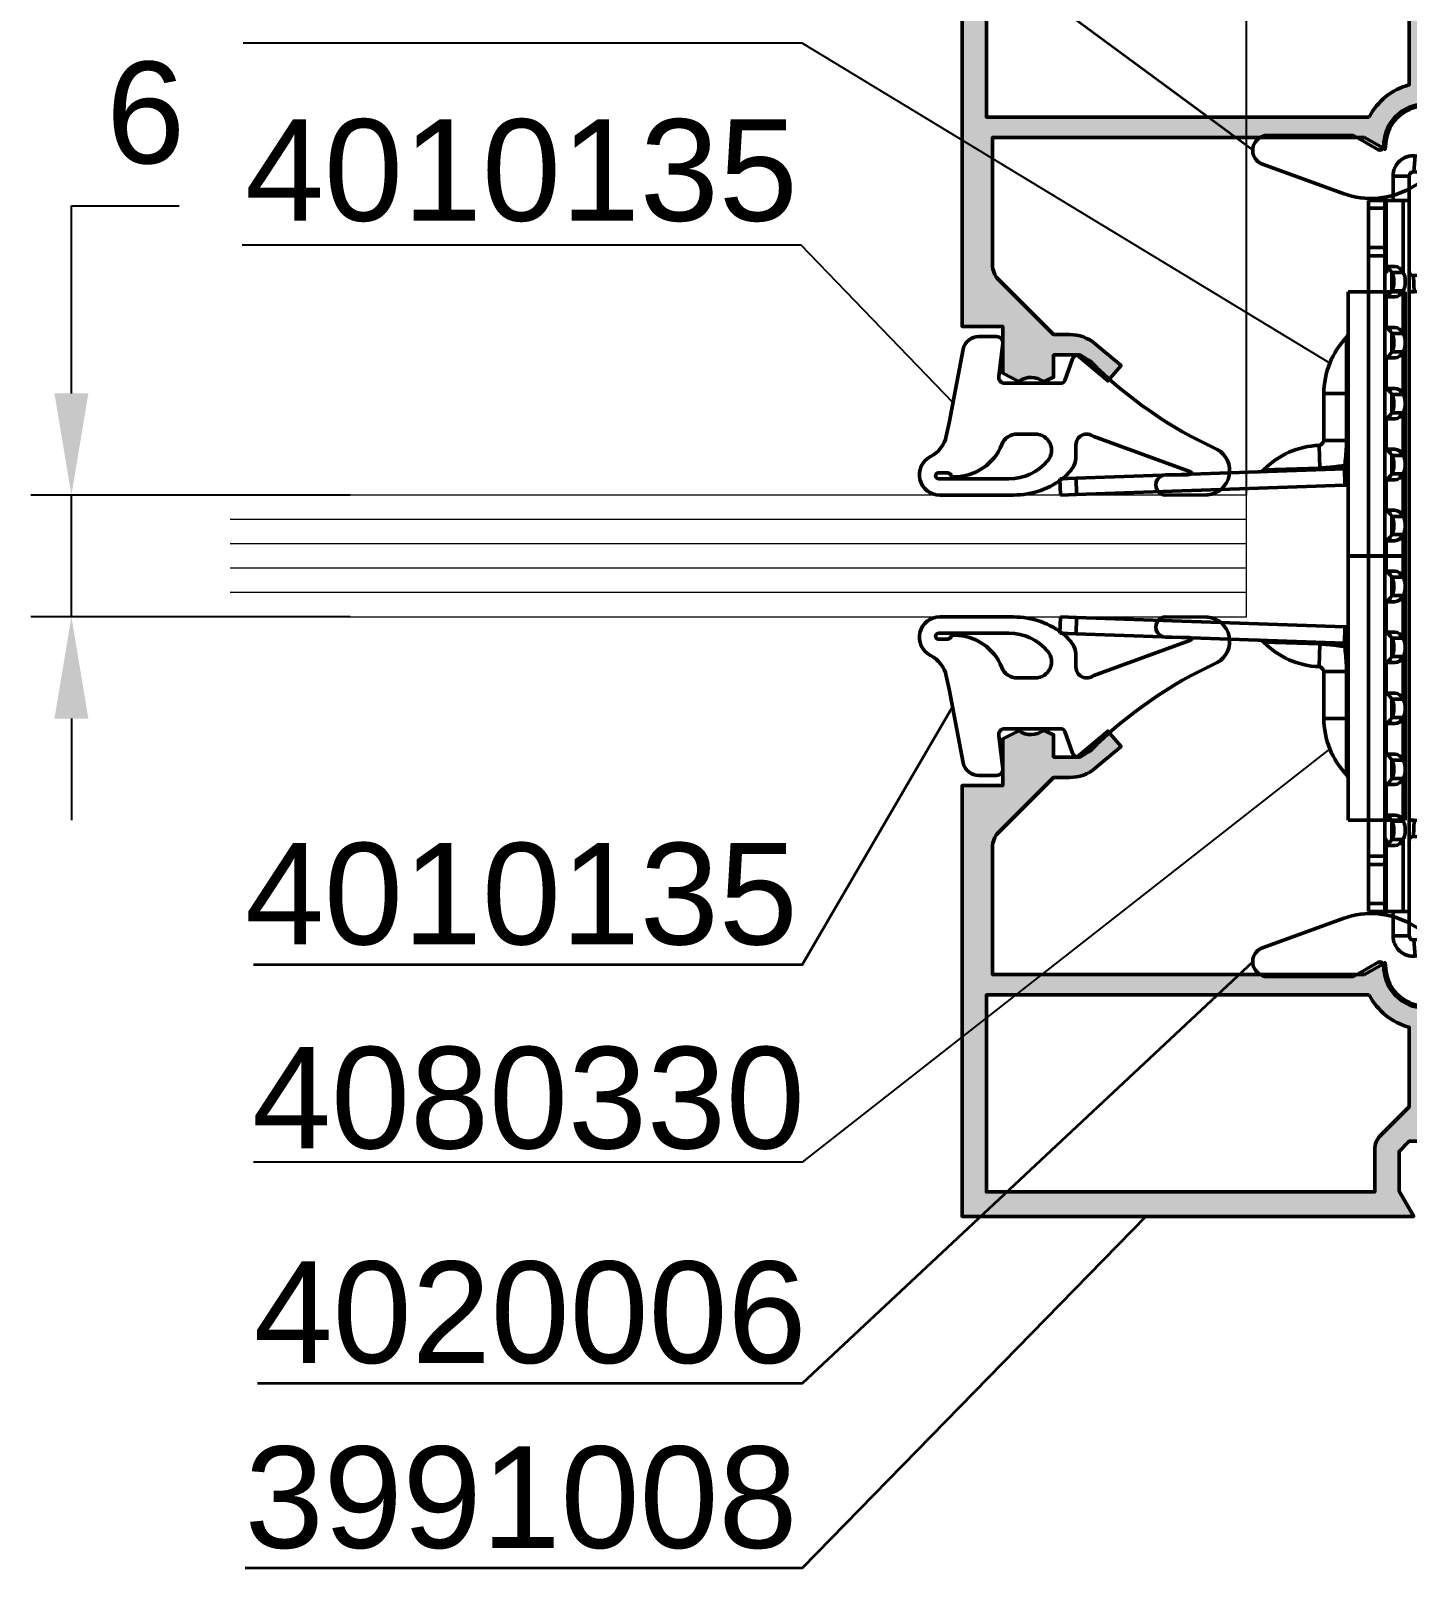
# Model space of a CAD drawing. Header units: millimetres. Extents: x 0 to 220, y 0 to 136.
# Drawn here: x 0 to 67.7, y 8.1 to 83.8 of the extents above; entities that cross this region are included whole.
import ezdxf

# ---------------------------------------------------------------- set-up
doc = ezdxf.new("R2010")
doc.units = ezdxf.units.MM
doc.header["$PDMODE"] = 3
doc.header["$PDSIZE"] = -2
for name, color, linetype, lineweight in [('AM_1', 14, 'Continuous', 50), ('AM_5', 3, 'Continuous', 25), ('AM_6', 2, 'Continuous', 35), ('AM_C', 2, 'Continuous', 50), ('AM_S', 7, 'Continuous', 50), ('Cont3', 70, 'Continuous', 18), ('Docu-AM_8', 1, 'Continuous', 25), ('Shellsafeguard', 2, 'Continuous', 35)]:
    doc.layers.add(name, color=color, linetype=linetype, lineweight=lineweight)
doc.styles.add('SBS_Standard', font='arial.ttf')
doc.styles.add('SWISS', font='swiss.ttf')
doc.dimstyles.new('SBS1-1$0', dxfattribs={"dimtxt": 2.5, "dimasz": 2.5, "dimexe": 1, "dimexo": 0, "dimgap": 1, "dimtad": 1, "dimtoh": 1, "dimdsep": 46, "dimtxsty": 'SBS_Standard', "dimcen": 0, "dimclrd": 256, "dimclre": 256, "dimclrt": 30, "dimadec": 1, "dimazin": 2, "dimtp": 0.1, "dimtm": 0.1, "dimtfac": 0.71, "dimtmove": 0, "dimatfit": 3, "dimfxl": 1, "dimlwd": -1, "dimlwe": -1, "dimarcsym": 1})

# ---------------------------------------------------------------- blocks, each defined once
blk = doc.blocks.new('B-3991008_docu_wos')
at = {"layer": 'Docu-AM_8'}
h = blk.add_hatch(color=256, dxfattribs=at)
edge = h.paths.add_edge_path()
edge.add_line((-11.89999999999996, 2.203115392854691), (-12.48361182593791, 1.192270058432068))
edge.add_line((-12.48361182593791, 1.192270058432068), (-12.03999999999996, 1.132588937151354))
edge.add_arc((-12.29999999999995, -0.8000000000000375), 1.949999999999984, -133.4080127777193, 82.33774433923429, ccw=False)
edge.add_line((-13.64001877441193, -2.216633221487996), (-14.47321452147776, -1.828107663889092))
edge.add_line((-14.47321452147776, -1.828107663889092), (-14.8688738196423, -2.23306716015211))
edge.add_arc((-12.18013562322083, -0.902395558627594), 2.999999999999932, 206.3310657647786, 267.7101380083817)
edge.add_arc((-12.29999999999991, -0.7999999999999797), 3.100000000000013, 269.9999888791808, 345.5224878140693)
edge.add_line((-9.29843790668916, -1.575000000000024), (-9.201613323033987, -1.200000000000034))
edge.add_line((-9.201613323033987, -1.200000000000034), (-4.899999999999963, -1.200000000000024))
edge.add_line((-4.899999999999963, -1.200000000000024), (-4.899999999999988, -2.3))
edge.add_line((-4.899999999999988, -2.3), (-3.5, -2.300000000000026))
edge.add_line((-3.5, -2.300000000000026), (-3.5, -1.90000000000007))
edge.add_line((-3.5, -1.90000000000007), (-3.69999999999996, -1.90000000000007))
edge.add_line((-3.69999999999996, -1.90000000000007), (-3.69999999999996, 2.131628207280301e-14))
edge.add_line((-3.69999999999996, 2.131628207280301e-14), (-3.19999999999996, 0.5000000000000213))
edge.add_line((-3.19999999999996, 0.5000000000000213), (-1.246410161513722, 0.5000000000000213))
edge.add_line((-1.246410161513722, 0.5000000000000213), (0, -0.2196152422706432))
edge.add_line((-1.035751345774633e-16, -0.2196152422706432), (3.061616997868395e-17, 22.00000000000001))
edge.add_line((3.061616997868395e-17, 22.00000000000001), (-21.20000005166107, 22.00000000000036))
edge.add_line((-21.20000005166107, 22.00000000000036), (-21.19999970891076, 20.00000000000001))
edge.add_line((-21.19999970891076, 20.00000000000001), (-23.50000034275029, 20.00000000000001))
edge.add_line((-23.50000034275029, 20.00000000000001), (-23.90397134275074, 19.20536999999998))
edge.add_arc((-24.71191408617337, 18.61610855630205), 1.000000262839087, -38.88618498072577, 36.104604522801424, ccw=False)
edge.add_line((-23.93351934275081, 17.98833299999998), (-23.70000134275062, 17.49999999999999))
edge.add_line((-23.70000134275062, 17.49999999999999), (-22.6, 17.49999999999999))
edge.add_line((-22.6, 17.49999999999999), (-22.6, 16.35044140847464))
edge.add_line((-22.6, 16.35044140847464), (-23.88302331593942, 14.82139397750241))
edge.add_line((-23.88302331593942, 14.82139397750241), (-23.11697834275067, 14.17860699999998))
edge.add_line((-23.11697834275067, 14.17860699999998), (-22.06791234275035, 15.42883599999997))
edge.add_arc((-23.60000193702863, 16.71441338904894), 2.000001937031503, 319.9999654235025, 359.9999029109925)
edge.add_line((-21.6, 16.71440999999997), (-21.6, 17.49999999999999))
edge.add_line((-21.6, 17.49999999999999), (-18.89289356156398, 20.20710678118659))
edge.add_arc((-18.18560741532434, 19.49973156122806), 1.00031664710426, 89.43748814388391, 134.9963923888267, ccw=False)
edge.add_line((-18.17578678037764, 20.49999999999994), (-11.89999999999996, 20.49999999999994))
edge.add_line((-11.89999999999996, 20.49999999999994), (-11.89999999999996, 2.203115392854691))
edge = h.paths.add_edge_path(flags=16)
edge.add_arc((-12.29999999999995, -0.800000000000034), 3.100000000000001, 14.955248316643974, 63.15278667399599, ccw=False)
edge.add_line((-9.30500417362557, 3.404394821604484e-17), (-5.397056274847699, 0))
edge.add_line((-5.397056274847699, 0), (-3.989949493661136, 1.40710678118657))
edge.add_arc((-3.282842712474586, 0.7000000000000242), 0.9999999999999999, 90, 135.0000000000001, ccw=False)
edge.add_line((-3.282842712474587, 1.700000000000024), (-1.199999999999996, 1.700000000000025))
edge.add_line((-1.199999999999996, 1.700000000000025), (-1.199999999999996, 20.8))
edge.add_line((-1.199999999999996, 20.8), (-10.89999999999996, 20.79999999999998))
edge.add_line((-10.89999999999996, 20.79999999999998), (-10.89999999999996, 1.965863337187841))
at = {"layer": 'AM_S'}
for points in [[(-11.89999999999996, 2.203115392854691), (-12.48361182593791, 1.192270058432068), (-12.03999999999996, 1.132588937151354, -1.373175899358104), (-13.64001877441193, -2.216633221487996), (-14.47321452147776, -1.828107663889092), (-14.8688738196423, -2.23306716015211, 0.2744090491249453), (-12.30000060169414, -3.899999999999935, 0.3419987673188581), (-9.29843790668916, -1.575000000000024), (-9.201613323033987, -1.200000000000034), (-4.899999999999963, -1.200000000000024), (-4.899999999999988, -2.3), (-3.5, -2.300000000000026), (-3.5, -1.90000000000007), (-3.69999999999996, -1.90000000000007), (-3.69999999999996, 2.131628207280301e-14), (-3.19999999999996, 0.5000000000000213), (-1.246410161513722, 0.5000000000000213), (-1.035751345774633e-16, -0.2196152422706432), (3.061616997868395e-17, 22.00000000000001), (-21.20000005166107, 22.00000000000036), (-21.19999970891076, 20.00000000000001), (-23.50000034275029, 20.00000000000001), (-23.90397134275074, 19.20536999999998, -0.3394094402287316), (-23.93351934275081, 17.98833299999998), (-23.70000134275062, 17.49999999999999), (-22.6, 17.49999999999999), (-22.6, 16.35044140847464), (-23.88302331593942, 14.82139397750241), (-23.11697834275067, 14.17860699999998), (-22.06791234275035, 15.42883599999997, 0.1763266994656899), (-21.6, 16.71440999999997), (-21.6, 17.49999999999999), (-18.89289356156398, 20.20710678118659, -0.2014487717177971), (-18.17578678037764, 20.49999999999994), (-11.89999999999996, 20.49999999999994), (-11.89999999999996, 2.203115392854691)], [(-10.89999999999996, 1.965863337187841, -0.2134575926161353), (-9.30500417362557, 3.404394821604484e-17), (-5.397056274847699, 0), (-3.989949493661136, 1.40710678118657, -0.1989123673796585), (-3.282842712474587, 1.700000000000024), (-1.199999999999996, 1.700000000000025), (-1.199999999999996, 20.8), (-10.89999999999996, 20.79999999999998), (-10.89999999999996, 1.965863337187841)]]:
    blk.add_lwpolyline(points, format="xyb", close=True, dxfattribs=at)
blk = doc.blocks.new('B-4020006_docu_wos')
at = {"layer": 'AM_C'}
blk.add_lwpolyline([(0.5, 3.550000000000182), (-0.1928699384586139, 2.349914063552205, 0.580267303063473), (-0.01791687035046152, 2.049921702348001, -1.597324648268597), (-1.600000000000023, -1.281600561797859), (-1.600000000000023, -0.1248711305961479), (-2.067384683690022, 0.6846628882340156, -0.2216946626429356), (-2.362053551695908, 4.05274346153692), (-0.9185231964214609, 8.018810516950907, -0.8390996311772809), (0.5, 7.768686604660616), (0.5, 5.248306118210166)], format="xyb", close=True, dxfattribs=at)
blk = doc.blocks.new('4010135')
at = {"layer": 'AM_C'}
for points in [[(-2.238378287470823, 2.63018659275167), (-2.899827065722775, 2.776847363241359, -0.2233698971046997), (-3.91000535953458, 3.557272837915662, 0.7874867761901465), (-5.799999042576474, 3.101127869273114), (-5.799999042576474, -0.5338721307271044, 0.1717144022899822), (-4.909920539694667, -3.05002221356699), (-4.585265428278717, -3.342342988888049, 0.1853390449315336), (-3.916134821919741, -3.59919816341062), (-3.332374941592889, -3.59919816341062, -0.6370702610958396), (-2.924551200306723, -4.473778998946727), (-4.626739426734957, -9.158497155736768, -0.1434314828787488), (-4.726565439902515, -9.29442728005506, -0.1766695628238609), (-4.797464884757574, -9.101452799266553), (-4.800001650218292, -8.02818405495509, 1.000000000820413), (-5.799998856955199, -8.030547636665688), (-5.795126208430702, -10.09209469101552, 0.7295156890778255), (-3.556599913297532, -10.54881831806779, -0.08839701829080437), (0.7866792923286994, -4.297179668864374, 0.03355641422639791), (1.052749361146425, -3.881230703025722, 0.4801675432281971), (0.9026062269751947, -3.437712727010876), (-0.1684038446876457, -3.047896940326609, -0.3152987891044773), (-0.2999998160225914, -2.85995841616932), (-0.2999998160225914, -0.09999992381108314, -0.4496975790873204), (0.03579866476366078, 0.1978565328472541), (1.664201703191338, 0.002143619529306307, 0.4496975793339012), (2.000000183977363, 0.3000000761885531), (2.000000183977363, 1.172823576364863, 0.348859483845986), (1.380950757747542, 1.952090468932511), (-2.238378287470823, 2.63018659275167)], [(-3.309999042576692, 0.04712786927302659, -0.309238000224717), (-2.799999042576474, -0.698872130727068), (-2.799999042576474, -1.598872130727614, -0.6390370000000004), (-4.117999042576685, -2.208872130727286, -0.2202290002150513), (-4.999999042576519, -0.3028721307273372), (-4.999999042576519, 3.151127869272386, -0.9999999999999999), (-4.699999042576565, 3.151127869272386), (-4.699999042576565, 2.784127869273107, -0.3178370002258206), (-4.89999904257661, 2.50112786927275), (-4.902999042576539, 2.37612786927275, 0.3092369999999997), (-3.309999042576692, 0.04712786927302659)]]:
    blk.add_lwpolyline(points, format="xyb", close=True, dxfattribs=at)
blk = doc.blocks.new('4080323_Side')
at = {"layer": 'AM_C'}
for p, q in [((0.2174311485450744, 37.39923893961895), (0.2871557427424705, 38.19619469809276)), ((0.2871557427424705, 38.19619469809276), (1.265158231903115, 38.11063056739112)), ((1.195433637705719, 37.31367480891731), (1.265158231903115, 38.11063056739112)), ((2.06211399037602, 38.04090597319281), (1.265158231903115, 38.11063056739112)), ((2.06211399037602, 38.04090597319281), (1.992389396178623, 37.24395021471991)), ((-0.8000000000047294, 36.0000000000009), (-0.8000000000047294, 37.20000000000072)), ((-5.456968210637569e-12, 37.20000000000072), (-0.8000000000047294, 37.20000000000072)), ((-5.456968210637569e-12, 36.0000000000009), (-5.456968210637569e-12, 37.20000000000072)), ((1.195433637705719, 37.31367480891731), (0.2174311485450744, 37.39923893961895)), ((1.195433637705719, 37.31367480891731), (1.992389396178623, 37.24395021471991)), ((-2, 36.0000000000009), (-2, 35.61159660434259)), ((-2, 36.0000000000009), (-1.200000000000728, 36.0000000000009)), ((-2, 34.0000000000009), (-2, 35.61159660434259)), ((-1.200000000000728, 35.61159660434259), (-2, 35.61159660434259)), ((-1.141421356238425, 36.0000000000009), (-1.200000000000728, 36.0000000000009)), ((-1.200000000000728, 35.61159660434259), (-1.200000000000728, 36.0000000000009)), ((-1.200000000000728, 35.61159660434259), (-1.199999999998909, 33.6900094323837)), ((-1.141421356238425, 32.7500000000009), (-1.141421356238425, 36.0000000000009)), ((-0.2928932188151521, 36.0000000000009), (-1.141421356238425, 36.0000000000009)), ((-0.2928932188151521, 32.45000000000072), (-0.2928932188151521, 36.0000000000009)), ((-0.2928932188151521, 36.0000000000009), (-1.818989403545856e-12, 36.0000000000009)), ((-1.818989403545856e-12, 1.000000000000909), (-1.818989403545856e-12, 36.0000000000009)), ((-2, 33.6900094323837), (-2, 34.0000000000009)), ((-2, 33.6900094323837), (-2, 33.27841282804183)), ((-2, 33.6900094323837), (-1.199999999998909, 33.6900094323837)), ((-1.199999999998909, 33.27841282804183), (-1.199999999998909, 33.6900094323837)), ((-2, 31.5000000000009), (-2, 33.27841282804183)), ((-1.199999999998909, 33.27841282804183), (-2, 33.27841282804183)), ((-1.199999999998909, 33.27841282804183), (-1.199999999998909, 3.721587171959072)), ((-1.141421356238425, 32.7500000000009), (-1.200000000000728, 32.7500000000009)), ((-0.7171572875267884, 32.7500000000009), (-1.141421356238425, 32.7500000000009)), ((-0.8585786437652132, 32.45000000000072), (-0.2928932188151521, 32.45000000000072)), ((-0.8585786437652132, 32.45000000000072), (-0.8585786437652132, 31.55000000000108)), ((0.2069798993361474, 32.30012183459711), (1.798903488628639, 32.35571303130745)), ((0.2348994966978353, 31.50060917298196), (0.2069798993361474, 32.30012183459711)), ((2.598416150243793, 32.38363262866914), (1.798903488628639, 32.35571303130745)), ((1.826823085992146, 31.55620036969139), (1.798903488628639, 32.35571303130745)), ((2.598416150243793, 32.38363262866914), (2.626335747605481, 31.58411996705399)), ((-2, 1.000000000000909), (-2, 31.5000000000009)), ((-1.200000000000728, 31.2500000000009), (-1.141421356238425, 31.2500000000009)), ((-1.141421356238425, 29.7500000000009), (-1.141421356238425, 31.2500000000009)), ((-1.141421356238425, 31.2500000000009), (-0.7171572875267884, 31.2500000000009)), ((-0.2928932188151521, 31.55000000000108), (-0.8585786437652132, 31.55000000000108)), ((-0.2928932188151521, 29.45000000000072), (-0.2928932188151521, 31.55000000000108)), ((0.2348994966978353, 31.50060917298196), (1.826823085992146, 31.55620036969139)), ((1.826823085992146, 31.55620036969139), (2.626335747605481, 31.58411996705399)), ((-1.141421356238425, 29.7500000000009), (-1.200000000000728, 29.7500000000009)), ((-0.7171572875267884, 29.7500000000009), (-1.141421356238425, 29.7500000000009)), ((-0.8585786437652132, 29.45000000000072), (-0.2928932188151521, 29.45000000000072)), ((-0.8585786437652132, 29.45000000000072), (-0.8585786437652132, 28.55000000000108)), ((-1.200000000000728, 28.2500000000009), (-1.141421356238425, 28.2500000000009)), ((-1.141421356238425, 26.7500000000009), (-1.141421356238425, 28.2500000000009)), ((-1.141421356238425, 28.2500000000009), (-0.7171572875267884, 28.2500000000009)), ((-0.2928932188151521, 28.55000000000108), (-0.8585786437652132, 28.55000000000108)), ((-0.2928932188151521, 26.45000000000072), (-0.2928932188151521, 28.55000000000108)), ((-1.141421356238425, 26.7500000000009), (-1.200000000000728, 26.7500000000009)), ((-0.7171572875267884, 26.7500000000009), (-1.141421356238425, 26.7500000000009)), ((-0.8585786437652132, 26.45000000000072), (-0.2928932188151521, 26.45000000000072)), ((-0.8585786437652132, 26.45000000000072), (-0.8585786437652132, 25.55000000000017)), ((-1.200000000000728, 25.2500000000009), (-1.141421356238425, 25.2500000000009)), ((-1.141421356238425, 23.7500000000009), (-1.141421356238425, 25.2500000000009)), ((-1.141421356238425, 25.2500000000009), (-0.7171572875267884, 25.2500000000009)), ((-0.2928932188151521, 25.55000000000108), (-0.8585786437652132, 25.55000000000017)), ((-0.2928932188151521, 23.45000000000072), (-0.2928932188151521, 25.55000000000108)), ((-1.141421356238425, 23.7500000000009), (-1.200000000000728, 23.7500000000009)), ((-0.7171572875267884, 23.7500000000009), (-1.141421356238425, 23.7500000000009)), ((-0.8585786437652132, 23.45000000000072), (-0.2928932188151521, 23.45000000000072)), ((-0.8585786437652132, 23.45000000000072), (-0.8585786437652132, 22.55000000000017)), ((-1.200000000000728, 22.2500000000009), (-1.141421356238425, 22.2500000000009)), ((-1.141421356238425, 20.7500000000009), (-1.141421356238425, 22.2500000000009)), ((-1.141421356238425, 22.2500000000009), (-0.7171572875267884, 22.2500000000009)), ((-0.2928932188151521, 22.55000000000108), (-0.8585786437652132, 22.55000000000017)), ((-0.2928932188151521, 20.45000000000072), (-0.2928932188151521, 22.55000000000108)), ((-1.141421356238425, 20.7500000000009), (-1.200000000000728, 20.7500000000009)), ((-0.7171572875267884, 20.7500000000009), (-1.141421356238425, 20.7500000000009)), ((-0.8585786437652132, 20.45000000000072), (-0.2928932188151521, 20.45000000000072)), ((-0.8585786437652132, 20.45000000000072), (-0.8585786437652132, 19.55000000000017)), ((-1.200000000000728, 19.2500000000009), (-1.141421356238425, 19.2500000000009)), ((-1.141421356238425, 17.7500000000009), (-1.141421356238425, 19.2500000000009)), ((-1.141421356238425, 19.2500000000009), (-0.7171572875267884, 19.2500000000009)), ((-0.2928932188151521, 19.55000000000108), (-0.8585786437652132, 19.55000000000017)), ((-0.2928932188151521, 17.45000000000072), (-0.2928932188151521, 19.55000000000108)), ((-1.141421356238425, 17.7500000000009), (-1.200000000000728, 17.7500000000009)), ((-0.7171572875267884, 17.7500000000009), (-1.141421356238425, 17.7500000000009)), ((-0.8585786437652132, 17.45000000000072), (-0.2928932188151521, 17.45000000000072)), ((-0.8585786437652132, 17.45000000000072), (-0.8585786437652132, 16.55000000000017)), ((-1.200000000000728, 16.2500000000009), (-1.141421356238425, 16.2500000000009)), ((-1.141421356238425, 14.7500000000009), (-1.141421356238425, 16.2500000000009)), ((-1.141421356238425, 16.2500000000009), (-0.7171572875267884, 16.2500000000009)), ((-0.2928932188151521, 16.55000000000108), (-0.8585786437652132, 16.55000000000017)), ((-0.2928932188151521, 14.45000000000072), (-0.2928932188151521, 16.55000000000108)), ((-1.141421356238425, 14.7500000000009), (-1.200000000000728, 14.7500000000009)), ((-0.7171572875267884, 14.7500000000009), (-1.141421356238425, 14.7500000000009)), ((-0.8585786437652132, 14.45000000000072), (-0.2928932188151521, 14.45000000000072)), ((-0.8585786437652132, 14.45000000000072), (-0.8585786437652132, 13.55000000000017)), ((-1.200000000000728, 13.2500000000009), (-1.141421356238425, 13.2500000000009)), ((-1.141421356238425, 11.75000000000091), (-1.141421356238425, 13.2500000000009)), ((-1.141421356238425, 13.2500000000009), (-0.7171572875267884, 13.2500000000009)), ((-0.2928932188151521, 13.55000000000108), (-0.8585786437652132, 13.55000000000017)), ((-0.2928932188151521, 11.45000000000073), (-0.2928932188151521, 13.55000000000108)), ((-1.141421356238425, 11.75000000000091), (-1.200000000000728, 11.75000000000091)), ((-0.7171572875267884, 11.75000000000091), (-1.141421356238425, 11.75000000000091)), ((-0.8585786437652132, 11.45000000000073), (-0.2928932188151521, 11.45000000000073)), ((-0.8585786437652132, 11.45000000000073), (-0.8585786437652132, 10.55000000000018)), ((-1.200000000000728, 10.25000000000091), (-1.141421356238425, 10.25000000000091)), ((-1.141421356238425, 8.75000000000091), (-1.141421356238425, 10.25000000000091)), ((-1.141421356238425, 10.25000000000091), (-0.7171572875267884, 10.25000000000091)), ((-0.2928932188151521, 10.55000000000109), (-0.8585786437652132, 10.55000000000018)), ((-0.2928932188151521, 8.450000000000728), (-0.2928932188151521, 10.55000000000109)), ((-1.141421356238425, 8.75000000000091), (-1.200000000000728, 8.75000000000091)), ((-0.7171572875267884, 8.75000000000091), (-1.141421356238425, 8.75000000000091)), ((-0.8585786437652132, 8.450000000000728), (-0.2928932188151521, 8.450000000000728)), ((-0.8585786437652132, 8.450000000000728), (-0.8585786437652132, 7.550000000000182)), ((-1.200000000000728, 7.250000000000909), (-1.141421356238425, 7.250000000000909)), ((-1.141421356238425, 5.750000000000909), (-1.141421356238425, 7.250000000000909)), ((-1.141421356238425, 7.250000000000909), (-0.7171572875267884, 7.250000000000909)), ((-0.2928932188151521, 7.550000000001091), (-0.8585786437652132, 7.550000000000182)), ((-0.2928932188151521, 5.450000000000728), (-0.2928932188151521, 7.550000000001091)), ((-1.141421356238425, 5.750000000000909), (-1.200000000000728, 5.750000000000909)), ((-0.7171572875267884, 5.750000000000909), (-1.141421356238425, 5.750000000000909)), ((-0.8585786437652132, 5.450000000000728), (-0.2928932188151521, 5.450000000000728)), ((-0.8585786437652132, 5.450000000000728), (-0.8585786437652132, 4.550000000000182)), ((0.2348994966978353, 5.499390827019852), (0.2069798993361474, 4.699878165404698)), ((0.2348994966978353, 5.499390827019852), (1.826823085992146, 5.443799630309513)), ((1.798903488628639, 4.64428696869436), (1.826823085992146, 5.443799630309513)), ((2.626335747605481, 5.415880032947825), (1.826823085992146, 5.443799630309513)), ((2.626335747605481, 5.415880032947825), (2.598416150243793, 4.616367371332672)), ((-0.2928932188151521, 4.550000000001091), (-0.8585786437652132, 4.550000000000182)), ((-0.2928932188151521, 1.000000000000909), (-0.2928932188151521, 4.550000000001091)), ((0.2069798993361474, 4.699878165404698), (1.798903488628639, 4.64428696869436)), ((1.798903488628639, 4.64428696869436), (2.598416150243793, 4.616367371332672)), ((-1.200000000000728, 4.250000000000909), (-1.141421356238425, 4.250000000000909)), ((-1.141421356238425, 1.000000000000909), (-1.141421356238425, 4.250000000000909)), ((-1.141421356238425, 4.250000000000909), (-0.7171572875267884, 4.250000000000909)), ((-2, 3.721587171959072), (-1.199999999998909, 3.721587171959072)), ((-1.199999999998909, 3.309990567618115), (-2, 3.309990567618115)), ((-1.199999999998909, 3.309990567618115), (-1.199999999998909, 3.721587171959072)), ((-1.199999999998909, 3.309990567618115), (-1.200000000000728, 1.388403395659225)), ((-2, 1.388403395659225), (-2, 3.000000000000909)), ((-2, 1.388403395659225), (-1.200000000000728, 1.388403395659225)), ((-2, 1.388403395659225), (-2, 1.000000000000909)), ((-1.200000000000728, 1.000000000000909), (-2, 1.000000000000909)), ((-1.200000000000728, 1.000000000000909), (-1.200000000000728, 1.388403395659225)), ((-1.141421356238425, 1.000000000000909), (-1.200000000000728, 1.000000000000909)), ((-0.2928932188151521, 1.000000000000909), (-1.141421356238425, 1.000000000000909)), ((-0.8000000000047294, -0.1999999999989086), (-0.8000000000047294, 1.000000000000909)), ((-0.2928932188151521, 1.000000000000909), (-1.818989403545856e-12, 1.000000000000909)), ((-5.456968210637569e-12, -0.1999999999989086), (-5.456968210637569e-12, 1.000000000000909)), ((-5.456968210637569e-12, -0.1999999999989086), (-0.8000000000047294, -0.1999999999989086)), ((0.2174311485450744, -0.3992389396180442), (1.195433637705719, -0.3136748089154935)), ((0.2871557427424705, -1.196194698090949), (0.2174311485450744, -0.3992389396180442)), ((1.992389396178623, -0.2439502147180974), (1.195433637705719, -0.3136748089154935)), ((1.265158231903115, -1.110630567389308), (1.195433637705719, -0.3136748089154935)), ((1.992389396178623, -0.2439502147180974), (2.06211399037602, -1.040905973191002)), ((0.2871557427424705, -1.196194698090949), (1.265158231903115, -1.110630567389308)), ((1.265158231903115, -1.110630567389308), (2.06211399037602, -1.040905973191002))]:
    blk.add_line(p, q, dxfattribs=at)
for centre, radius, start, end in [((0.1999999999952706, 37.20000000000072), 1.000000000000002, 85.00000000002635, 180), ((0.1999999999952706, 37.20000000000072), 0.2, 85.00000000002635, 180), ((1.999999999996362, 30.0000000000009), 4, 138.7121682483362, 143.1301023542335), ((0.1999999999952706, 32.5000000000009), 0.1999999999999984, 180, 272.0000000000036), ((0.1999999999952706, 32.5000000000009), 0.999999999999907, 258.463040967142, 272.0000000000036), ((0.1999999999952706, 4.500000000000909), 0.9999999999999468, 87.99999999999635, 101.536959032858), ((1.999999999996362, 7.000000000000909), 4, 216.8698976457665, 221.2878317516638), ((0.1999999999952706, 4.500000000000909), 0.2000000000000013, 87.99999999999635, 180), ((0.1999999999952706, -0.1999999999989086), 1.000000000000001, 180, 274.9999999999736), ((0.1999999999952706, -0.1999999999989086), 0.2000000000000013, 180, 274.9999999999736)]:
    blk.add_arc(centre, radius, start, end, dxfattribs=at)
at = {"layer": 'AM_C', "extrusion": (0, 0, -1)}
for centre, major_axis, ratio, start_param, end_param in [((-1.28284271247685, 32.0000000000009), (-2.534661140423152e-13, -0.749999999999799), 0.7071067811862697, 3.298444740510635, 4.06888787159089), ((-0.7171572875267884, 32.0000000000009), (3.660658749550008e-13, -0.75), 0.7071067811864619, 3.141592653590484, 4.068887871592054), ((-1.28284271247685, 32.0000000000009), (-1.212792741750837e-16, -0.7499999999995041), 0.7071067811868313, 4.068887871590833, 5.355890089178546), ((-1.28284271247685, 32.0000000000009), (7.701935520414001e-13, -0.7499999999999809), 0.7071067811857435, -0.9272952180007911, -0.1568520869199472), ((-0.7171572875267884, 32.0000000000009), (-6.071630840266565e-13, -0.7499999999999999), 0.7071067811867834, -0.9272952180021086, -1.144861982993461e-12), ((-1.28284271247685, 29.0000000000009), (-2.534661140423152e-13, -0.749999999999799), 0.7071067811862697, 3.298444740510635, 4.06888787159089), ((-0.7171572875267884, 29.0000000000009), (3.660658749550008e-13, -0.75), 0.7071067811864619, 3.141592653590484, 4.068887871592054), ((-1.28284271247685, 29.0000000000009), (-1.212792741750837e-16, -0.7499999999995041), 0.7071067811868313, 4.068887871590833, 5.355890089178546), ((-1.28284271247685, 29.0000000000009), (1.073750272409209e-12, -0.7499999999999926), 0.7071067811859535, -0.9272952180005167, -0.1568520869197594), ((-0.7171572875267884, 29.0000000000009), (-6.071630840266565e-13, -0.7499999999999999), 0.7071067811867834, -0.9272952180021086, -1.144861982993461e-12), ((-1.28284271247685, 26.0000000000009), (-5.579065512094819e-13, -0.7499999999998107), 0.7071067811864794, 3.298444740510447, 4.068887871590614), ((-0.7171572875267884, 26.0000000000009), (-8.862760608306035e-14, -0.75), 0.7071067811858556, 3.141592653589626, 4.068887871591625), ((-1.28284271247685, 26.0000000000009), (-1.212792741750837e-16, -0.7499999999995041), 0.7071067811868313, 4.068887871590833, 5.355890089178546), ((-1.28284271247685, 26.0000000000009), (6.002043135432762e-13, -0.7500000000000346), 0.7071067811863297, -0.9272952180006261, -0.1568520869205594), ((-0.7171572875267884, 26.0000000000009), (-1.521628809706501e-13, -0.75), 0.707106781186177, -0.9272952180016796, -2.871036741680655e-13), ((-1.28284271247685, 23.0000000000009), (-5.579065512094819e-13, -0.7499999999998107), 0.7071067811864794, 3.298444740510447, 4.068887871590614), ((-0.7171572875267884, 23.0000000000009), (-8.849615379002989e-14, -0.7499999999999999), 0.7071067811858558, 3.141592653589198, 4.068887871591624), ((-1.28284271247685, 23.0000000000009), (-1.212792741750837e-16, -0.7499999999995041), 0.7071067811868313, 4.068887871590833, 5.355890089178546), ((-1.28284271247685, 23.0000000000009), (1.073750272409209e-12, -0.7499999999999926), 0.7071067811859535, -0.9272952180005167, -0.1568520869197594), ((-0.7171572875267884, 23.0000000000009), (-1.521628809706501e-13, -0.75), 0.707106781186177, -0.9272952180016796, -2.871036741680655e-13), ((-1.28284271247685, 20.0000000000009), (-5.579065512094819e-13, -0.7499999999998107), 0.7071067811864794, 3.298444740510447, 4.068887871590614), ((-1.28284271247685, 20.0000000000009), (-1.212792741750837e-16, -0.7499999999995041), 0.7071067811868313, 4.068887871590833, 5.355890089178546), ((-0.7171572875267884, 20.0000000000009), (-8.849615379002989e-14, -0.7499999999999999), 0.7071067811858558, 3.141592653589198, 4.068887871591624), ((-1.28284271247685, 20.0000000000009), (6.002043135432762e-13, -0.7500000000000346), 0.7071067811863297, -0.9272952180006261, -0.1568520869205594), ((-0.7171572875267884, 20.0000000000009), (1.356558901727072e-12, -0.75), 0.7071067811858015, -0.9272952180002573, 2.557953848736361e-12), ((-1.28284271247685, 17.0000000000009), (-5.579065512094819e-13, -0.7499999999998107), 0.7071067811864794, 3.298444740510447, 4.068887871590614), ((-1.28284271247685, 17.0000000000009), (-1.212792741750837e-16, -0.7499999999995041), 0.7071067811868313, 4.068887871590833, 5.355890089178546), ((-0.7171572875267884, 17.0000000000009), (-4.473170958935025e-13, -0.75), 0.7071067811860551, 3.14159265358895, 4.068887871591286), ((-1.28284271247685, 17.0000000000009), (6.002043135432762e-13, -0.7500000000000346), 0.7071067811863297, -0.9272952180006261, -0.1568520869205594), ((-0.7171572875267884, 17.0000000000009), (1.356558901727072e-12, -0.75), 0.7071067811858015, -0.9272952180002573, 2.557953848736361e-12), ((-1.28284271247685, 14.0000000000009), (-5.579065512094819e-13, -0.7499999999998107), 0.7071067811864794, 3.298444740510447, 4.068887871590614), ((-1.28284271247685, 14.0000000000009), (-1.212792741750837e-16, -0.7499999999995041), 0.7071067811868313, 4.068887871590833, 5.355890089178546), ((-0.7171572875267884, 14.0000000000009), (-4.473170958935025e-13, -0.75), 0.7071067811860551, 3.14159265358895, 4.068887871591286), ((-1.28284271247685, 14.0000000000009), (6.002043135432762e-13, -0.7500000000000346), 0.7071067811863297, -0.9272952180006261, -0.1568520869205594), ((-0.7171572875267884, 14.0000000000009), (2.061760693938254e-13, -0.75), 0.7071067811863766, -0.9272952180013421, 3.885780586188048e-13), ((-1.28284271247685, 11.00000000000091), (-5.579065512094819e-13, -0.7499999999998107), 0.7071067811864794, 3.298444740510447, 4.068887871590614), ((-1.28284271247685, 11.00000000000091), (-1.212792741750837e-16, -0.7499999999995041), 0.7071067811868313, 4.068887871590833, 5.355890089178546), ((-0.7171572875267884, 11.00000000000091), (-4.473170958935025e-13, -0.75), 0.7071067811860551, 3.14159265358895, 4.068887871591286), ((-1.28284271247685, 11.00000000000091), (6.002043135432762e-13, -0.7500000000000346), 0.7071067811863297, -0.9272952180006261, -0.1568520869205594), ((-0.7171572875267884, 11.00000000000091), (1.356558901727072e-12, -0.75), 0.7071067811858015, -0.9272952180002573, 2.557953848736361e-12), ((-1.28284271247685, 8.00000000000091), (-5.579065512094819e-13, -0.7499999999998107), 0.7071067811864794, 3.298444740510447, 4.068887871590614), ((-1.28284271247685, 8.00000000000091), (-1.212792741750837e-16, -0.7499999999995041), 0.7071067811868313, 4.068887871590833, 5.355890089178546), ((-0.7171572875267884, 8.00000000000091), (3.660658749550008e-13, -0.75), 0.7071067811864619, 3.141592653590484, 4.068887871592054), ((-1.28284271247685, 8.00000000000091), (-8.682805154558617e-13, -0.7500000000001813), 0.7071067811868477, -0.9272952180021574, -0.1568520869231818), ((-0.7171572875267884, 8.00000000000091), (2.061760693938254e-13, -0.75), 0.7071067811863766, -0.9272952180013421, 3.885780586188048e-13), ((-1.28284271247685, 5.000000000000909), (9.10893890935109e-13, -0.7499999999999576), 0.7071067811869977, 3.298444740513069, 4.068887871592145), ((-1.28284271247685, 5.000000000000909), (-1.212792741750837e-16, -0.7499999999995041), 0.7071067811868313, 4.068887871590833, 5.355890089178546), ((-0.7171572875267884, 5.000000000000909), (3.660658749550008e-13, -0.75), 0.7071067811864619, 3.141592653590484, 4.068887871592054), ((-1.28284271247685, 5.000000000000909), (-8.682805154558617e-13, -0.7500000000001813), 0.7071067811868477, -0.9272952180021574, -0.1568520869231818), ((-0.7171572875267884, 5.000000000000909), (-6.071630840266565e-13, -0.7499999999999999), 0.7071067811867834, -0.9272952180021086, -1.144861982993461e-12)]:
    blk.add_ellipse(centre, major_axis=major_axis, ratio=ratio, start_param=start_param, end_param=end_param, dxfattribs=at)
at = {"layer": 'AM_C'}
for points, knots in [([(-0.2928932188151521, 31.55000000000108), (-0.2816085105896491, 31.57127864989342), (-0.271604298010061, 31.59303204361822), (-0.2406187195119855, 31.66953990843921), (-0.2227859440408793, 31.73346743845558), (-0.1999544284662989, 31.8667229734865), (-0.1948274101177958, 31.93605797931104), (-0.1948274101177958, 32.06394202068986), (-0.1999544284662989, 32.13327702651531), (-0.2227859440408793, 32.26653256154622), (-0.2406187195119855, 32.33046009156259), (-0.271604298010061, 32.40696795638359), (-0.2816085105896491, 32.42872135010747), (-0.2928932188151521, 32.45000000000072)], [0.1615576072431674, 0.1615576072431674, 0.1615576072431674, 0.1615576072431674, 0.169134373057726, 0.169134373057726, 0.1883169792645156, 0.1883169792645156, 0.2074995854713051, 0.2074995854713051, 0.2266821916780944, 0.2266821916780944, 0.2458647978848837, 0.2458647978848837, 0.2534415636994536, 0.2534415636994536, 0.2534415636994536, 0.2534415636994536]), ([(-0.2928932188151521, 28.55000000000108), (-0.2816085105896491, 28.57127864989342), (-0.271604298010061, 28.59303204361822), (-0.2406187195119855, 28.66953990843921), (-0.2227859440408793, 28.73346743845558), (-0.1999544284662989, 28.8667229734865), (-0.1948274101177958, 28.93605797931104), (-0.1948274101177958, 29.06394202068986), (-0.1999544284662989, 29.1332770265144), (-0.2227859440408793, 29.26653256154622), (-0.2406187195119855, 29.33046009156259), (-0.271604298010061, 29.40696795638359), (-0.2816085105896491, 29.42872135010747), (-0.2928932188151521, 29.45000000000072)], [0.1615576072431671, 0.1615576072431671, 0.1615576072431671, 0.1615576072431671, 0.1691343730577259, 0.1691343730577259, 0.1883169792645155, 0.1883169792645155, 0.207499585471305, 0.207499585471305, 0.2266821916780943, 0.2266821916780943, 0.2458647978848836, 0.2458647978848836, 0.2534415636994424, 0.2534415636994424, 0.2534415636994424, 0.2534415636994424]), ([(-0.2928932188151521, 25.55000000000108), (-0.2816085105896491, 25.57127864989342), (-0.271604298010061, 25.59303204361822), (-0.2406187195119855, 25.66953990843921), (-0.2227859440408793, 25.73346743845558), (-0.1999544284662989, 25.8667229734865), (-0.1948274101177958, 25.93605797931104), (-0.1948274101177958, 26.06394202068986), (-0.1999544284662989, 26.13327702651531), (-0.2227859440408793, 26.26653256154622), (-0.2406187195119855, 26.33046009156259), (-0.271604298010061, 26.40696795638359), (-0.2816085105896491, 26.42872135010747), (-0.2928932188151521, 26.45000000000072)], [0.1615576072431749, 0.1615576072431749, 0.1615576072431749, 0.1615576072431749, 0.1691343730577257, 0.1691343730577257, 0.1883169792645152, 0.1883169792645152, 0.2074995854713046, 0.2074995854713046, 0.2266821916780941, 0.2266821916780941, 0.2458647978848835, 0.2458647978848835, 0.2534415636994421, 0.2534415636994421, 0.2534415636994421, 0.2534415636994421]), ([(-0.2928932188151521, 22.55000000000108), (-0.2816085105896491, 22.57127864989342), (-0.271604298010061, 22.59303204361822), (-0.2406187195119855, 22.66953990843921), (-0.2227859440408793, 22.73346743845558), (-0.1999544284662989, 22.8667229734865), (-0.1948274101177958, 22.93605797931104), (-0.1948274101177958, 23.06394202068986), (-0.1999544284662989, 23.1332770265144), (-0.2227859440408793, 23.26653256154622), (-0.2406187195119855, 23.33046009156259), (-0.271604298010061, 23.40696795638359), (-0.2816085105896491, 23.42872135010747), (-0.2928932188151521, 23.45000000000072)], [0.1615576072431671, 0.1615576072431671, 0.1615576072431671, 0.1615576072431671, 0.169134373057726, 0.169134373057726, 0.1883169792645154, 0.1883169792645154, 0.2074995854713048, 0.2074995854713048, 0.2266821916780943, 0.2266821916780943, 0.2458647978848837, 0.2458647978848837, 0.2534415636994422, 0.2534415636994422, 0.2534415636994422, 0.2534415636994422]), ([(-0.2928932188151521, 19.55000000000108), (-0.2816085105896491, 19.57127864989342), (-0.271604298010061, 19.59303204361822), (-0.2406187195119855, 19.66953990843921), (-0.2227859440408793, 19.73346743845558), (-0.1999544284662989, 19.8667229734865), (-0.1948274101177958, 19.93605797931104), (-0.1948274101177958, 20.06394202068986), (-0.1999544284662989, 20.13327702651531), (-0.2227859440408793, 20.26653256154622), (-0.2406187195119855, 20.33046009156259), (-0.271604298010061, 20.40696795638359), (-0.2816085105896491, 20.42872135010747), (-0.2928932188151521, 20.45000000000072)], [0.1615576072431669, 0.1615576072431669, 0.1615576072431669, 0.1615576072431669, 0.1691343730577258, 0.1691343730577258, 0.1883169792645152, 0.1883169792645152, 0.2074995854713046, 0.2074995854713046, 0.2266821916780941, 0.2266821916780941, 0.2458647978848835, 0.2458647978848835, 0.2534415636994421, 0.2534415636994421, 0.2534415636994421, 0.2534415636994421]), ([(-0.2928932188151521, 16.55000000000108), (-0.2816085105896491, 16.57127864989342), (-0.271604298010061, 16.59303204361822), (-0.2406187195119855, 16.66953990843921), (-0.2227859440408793, 16.73346743845558), (-0.1999544284662989, 16.8667229734865), (-0.1948274101177958, 16.93605797931104), (-0.1948274101177958, 17.06394202068986), (-0.1999544284662989, 17.13327702651531), (-0.2227859440408793, 17.26653256154622), (-0.2406187195119855, 17.33046009156259), (-0.271604298010061, 17.40696795638359), (-0.2816085105896491, 17.42872135010747), (-0.2928932188151521, 17.45000000000072)], [0.1615576072431567, 0.1615576072431567, 0.1615576072431567, 0.1615576072431567, 0.169134373057726, 0.169134373057726, 0.1883169792645154, 0.1883169792645154, 0.2074995854713049, 0.2074995854713049, 0.2266821916780943, 0.2266821916780943, 0.2458647978848838, 0.2458647978848838, 0.2534415636994419, 0.2534415636994419, 0.2534415636994419, 0.2534415636994419]), ([(-0.2928932188151521, 13.55000000000108), (-0.2816085105896491, 13.57127864989342), (-0.271604298010061, 13.59303204361822), (-0.2406187195119855, 13.66953990843921), (-0.2227859440408793, 13.73346743845558), (-0.1999544284662989, 13.8667229734865), (-0.1948274101177958, 13.93605797931104), (-0.1948274101177958, 14.06394202068986), (-0.1999544284662989, 14.13327702651531), (-0.2227859440408793, 14.26653256154622), (-0.2406187195119855, 14.33046009156259), (-0.271604298010061, 14.40696795638359), (-0.2816085105896491, 14.42872135010747), (-0.2928932188151521, 14.45000000000072)], [0.1615576072431672, 0.1615576072431672, 0.1615576072431672, 0.1615576072431672, 0.1691343730577258, 0.1691343730577258, 0.1883169792645152, 0.1883169792645152, 0.2074995854713046, 0.2074995854713046, 0.2266821916780941, 0.2266821916780941, 0.2458647978848835, 0.2458647978848835, 0.2534415636994524, 0.2534415636994524, 0.2534415636994524, 0.2534415636994524]), ([(-0.2928932188151521, 10.55000000000109), (-0.2816085105896491, 10.57127864989343), (-0.271604298010061, 10.59303204361822), (-0.2406187195119855, 10.66953990843922), (-0.2227859440408793, 10.73346743845559), (-0.1999544284662989, 10.8667229734865), (-0.1948274101177958, 10.93605797931104), (-0.1948274101177958, 11.06394202068986), (-0.1999544284662989, 11.13327702651441), (-0.2227859440408793, 11.26653256154623), (-0.2406187195119855, 11.3304600915626), (-0.271604298010061, 11.40696795638269), (-0.2816085105896491, 11.42872135010748), (-0.2928932188151521, 11.45000000000073)], [0.1615576072431672, 0.1615576072431672, 0.1615576072431672, 0.1615576072431672, 0.1691343730577259, 0.1691343730577259, 0.1883169792645152, 0.1883169792645152, 0.2074995854713045, 0.2074995854713045, 0.2266821916780939, 0.2266821916780939, 0.2458647978848834, 0.2458647978848834, 0.2534415636994335, 0.2534415636994335, 0.2534415636994335, 0.2534415636994335]), ([(-0.2928932188151521, 7.550000000001091), (-0.2816085105896491, 7.571278649893429), (-0.271604298010061, 7.593032043618223), (-0.2406187195119855, 7.669539908439219), (-0.2227859440408793, 7.733467438455591), (-0.1999544284662989, 7.866722973486503), (-0.1948274101177958, 7.936057979311045), (-0.1948274101177958, 8.063942020689865), (-0.1999544284662989, 8.133277026514406), (-0.2227859440408793, 8.266532561546228), (-0.2406187195119855, 8.3304600915626), (-0.271604298010061, 8.406967956382687), (-0.2816085105896491, 8.42872135010748), (-0.2928932188151521, 8.450000000000728)], [0.1615576072431676, 0.1615576072431676, 0.1615576072431676, 0.1615576072431676, 0.1691343730577259, 0.1691343730577259, 0.1883169792645153, 0.1883169792645153, 0.2074995854713048, 0.2074995854713048, 0.2266821916780942, 0.2266821916780942, 0.2458647978848835, 0.2458647978848835, 0.2534415636994335, 0.2534415636994335, 0.2534415636994335, 0.2534415636994335]), ([(-0.2928932188151521, 4.550000000001091), (-0.2816085105896491, 4.571278649893429), (-0.271604298010061, 4.593032043618223), (-0.2406187195119855, 4.669539908439219), (-0.2227859440408793, 4.733467438455591), (-0.1999544284662989, 4.866722973486503), (-0.1948274101177958, 4.936057979311045), (-0.1948274101177958, 5.063942020689865), (-0.1999544284662989, 5.133277026515316), (-0.2227859440408793, 5.266532561546228), (-0.2406187195119855, 5.3304600915626), (-0.271604298010061, 5.406967956383596), (-0.2816085105896491, 5.42872135010748), (-0.2928932188151521, 5.450000000000728)], [0.1615576072431674, 0.1615576072431674, 0.1615576072431674, 0.1615576072431674, 0.1691343730577259, 0.1691343730577259, 0.1883169792645152, 0.1883169792645152, 0.2074995854713045, 0.2074995854713045, 0.2266821916780938, 0.2266821916780938, 0.2458647978848831, 0.2458647978848831, 0.2534415636994409, 0.2534415636994409, 0.2534415636994409, 0.2534415636994409])]:
    blk.add_open_spline(points, degree=3, knots=knots, dxfattribs=at)
blk = doc.blocks.new('4080330_Side')
at = {"layer": 'AM_C'}
for p, q in [((3.004914485217341, 17.16343014631275), (3.804427146832495, 17.19134974367262)), ((3.004914485217341, 17.16343014631275), (3.032834082579029, 16.36391748469759)), ((3.832346744194183, 16.39183708205746), (3.804427146832495, 17.19134974367262)), ((3.832346744194183, 16.39183708205746), (3.032834082579029, 16.36391748469759)), ((3.493746927945722, 3.165100503299982), (3.032834082579029, 16.36391748469759)), ((3.832346744194183, 16.39183708205746), (4.293259589560876, 3.19302010066167)), ((4.335048811806701, 4.395248465451004), (4.238307650760362, 7.165552856113209)), ((4.336054451930977, 4.395245983345376), (5.450649185942893, 4.434168489127842)), ((5.693137754965392, 3.084725871125556), (5.693137754966301, 4.200000000002547)), ((5.693137754966301, 4.200000000002547), (8.000000000004547, 4.200000000000728)), ((8.000000000004547, 4.200000000000728), (8.000000000003638, 3.08372093023354)), ((4.293259589560876, 3.19302010066167), (3.493746927945722, 3.165100503299982)), ((5.693175330135091, 3.08372093023354), (8.000000000003638, 3.08372093023354)), ((8.000000000003638, 3.08372093023354), (8.000000000003638, 3.000000000001819)), ((10.77203059084241, 3.08372093023354), (8.000000000003638, 3.08372093023354)), ((13.00000000000091, 3), (9.094947017729282e-13, 3.000000000003638)), ((9.094947017729282e-13, 3.000000000003638), (0, 0.2000000000043656)), ((13.00000000000091, 3), (13, 0.1999999999989086)), ((13, 0.1999999999989086), (0, 0.2000000000043656))]:
    blk.add_line(p, q, dxfattribs=at)
for centre, radius, start, end in [((4.447199283727059, 7.380876532646653), 0.3, 182.0000000000037, 225.8686643432936), ((1.453085877866215, 4.294570502319402), 3.999999999999999, 2.000000000003641, 45.8686643432936), ((8.000000000003638, 0.2000000000007276), 4, 46.13133565674617, 90), ((4.493137754964664, 3.200000000002547), 1.000000000000062, 182.0000000000037, 191.5369590328579), ((4.493137754964664, 3.200000000002547), 0.2000000000000004, 182.0000000000037, 270), ((10.97993288515499, 3.300000000001091), 0.3, 226.1313356567462, 270)]:
    blk.add_arc(centre, radius, start, end, dxfattribs=at)
for points, knots in [([(4.335048811806701, 4.395248465451004), (4.308225511439559, 4.396319418401617), (4.287026275838798, 4.397969120635025), (4.258459704164125, 4.402254631120741), (4.251079647314327, 4.404833104901627), (4.250840210037495, 4.407770585856269), (4.250838604295495, 4.407798179254314), (4.25083763976545, 4.407825799789862)], [0, 0, 0, 0, 0.01160405308858426, 0.01160405308858426, 0.02297844507831982, 0.02297844507831982, 0.02308619666174203, 0.02308619666174203, 0.02308619666174203, 0.02308619666174203]), ([(4.336054451930977, 4.395245983345376), (4.341292089219678, 4.29711672790836), (4.347326839663765, 4.198806605067148), (4.361790581292553, 4.003212527049982), (4.370262551849919, 3.905936044309783), (4.380069424457361, 3.810375025961548), (4.395887010135993, 3.656243871639163), (4.415363764113863, 3.507262475262905), (4.443899620845514, 3.298355833740061), (4.453044387454611, 3.232358467957965), (4.461807925215908, 3.167557011571262)], [0, 0, 0, 0, 0.0277118789809747, 0.0277118789809747, 0.05542375796194939, 0.05542375796194939, 0.05542375796194939, 0.1001204760343235, 0.1001204760343235, 0.1215082968395131, 0.1215082968395131, 0.1215082968395131, 0.1215082968395131]), ([(5.693137754966301, 4.200000000002547), (5.670307307626899, 4.204798054397543), (5.647737278456589, 4.211441163946802), (5.607375591157506, 4.22807709857625), (5.589191843223489, 4.23761373240086), (5.545206943452285, 4.267209181505677), (5.521057180207208, 4.290789638609567), (5.485498513791754, 4.340904140506609), (5.472417543901429, 4.367114518225208), (5.457967392525461, 4.407274942943332), (5.453985987532178, 4.420653318384211), (5.450649185942893, 4.434168489127842)], [0, 0, 0, 0, 0.006998754078580554, 0.006998754078580554, 0.01309670993155622, 0.01309670993155622, 0.02290317426306674, 0.02290317426306674, 0.03153117182216052, 0.03153117182216052, 0.03570747014166972, 0.03570747014166972, 0.03570747014166972, 0.03570747014166972]), ([(4.293259589560876, 3.19302010066167), (4.293532552037505, 3.185203478056792), (4.296770852199188, 3.178864157274802), (4.31056802321018, 3.165790825119984), (4.324124757618847, 3.161041117678906), (4.362580469439308, 3.155482140276945), (4.389355377134962, 3.156345633060482), (4.432956129261584, 3.162111009276487), (4.447115361705073, 3.164534624345833), (4.461807925215908, 3.167557011571262)], [-0.01561009046443389, -0.01561009046443389, -0.01561009046443389, -0.01561009046443389, -0.01281425604077658, -0.01281425604077658, -0.008340920962924877, -0.008340920962924877, -0.002525585361717668, -0.002525585361717668, 7.843437782160565e-05, 7.843437782160565e-05, 7.843437782160565e-05, 7.843437782160565e-05]), ([(4.461807925215908, 3.167557011571262), (4.459300142219035, 3.152767918580139), (4.457372153636243, 3.138532728611608), (4.45313193383663, 3.094757328157357), (4.45320339787304, 3.067968595549246), (4.460101073883379, 3.029730315422057), (4.465321011140077, 3.016347601807865), (4.478867893697497, 3.003015088374013), (4.485316367781707, 3.000000000001819), (4.493137754964664, 3.000000000001819)], [-7.843437782160565e-05, -7.843437782160565e-05, -7.843437782160565e-05, -7.843437782160565e-05, 0.002525585361717668, 0.002525585361717668, 0.008340920962924877, 0.008340920962924877, 0.01281425604077658, 0.01281425604077658, 0.01561009046443389, 0.01561009046443389, 0.01561009046443389, 0.01561009046443389]), ([(4.461807925215908, 3.167557011571262), (4.531293704111704, 3.16061924227688), (4.602158217270699, 3.153291643455304), (4.821855700438391, 3.131131160062068), (4.977096783283741, 3.116611588131491), (5.137275379590392, 3.106313651527671), (5.22842153487818, 3.10045383410943), (5.320937656742899, 3.095855825957187), (5.506742529649273, 3.088865280322352), (5.600032809462391, 3.086440843608216), (5.693137754965392, 3.084725871125556)], [0.02330955601557885, 0.02330955601557885, 0.02330955601557885, 0.02330955601557885, 0.04614899698604764, 0.04614899698604764, 0.09229799397209529, 0.09229799397209529, 0.09229799397209529, 0.118558079543236, 0.118558079543236, 0.1448181651143767, 0.1448181651143767, 0.1448181651143767, 0.1448181651143767]), ([(5.693175330135091, 3.08372093023354), (5.695181634418987, 3.056950387453981), (5.697554422021312, 3.03582217440453), (5.702747720929437, 3.007422230541124), (5.705512919722423, 3.000137414628625), (5.708360097221885, 3.000000641817678), (5.708386821019303, 3.000000000001819), (5.708413547327837, 3.000000000001819)], [-0.02298166710373874, -0.02298166710373874, -0.02298166710373874, -0.02298166710373874, -0.01137655528092904, -0.01137655528092904, 0, 0, 0.0001077821092848331, 0.0001077821092848331, 0.0001077821092848331, 0.0001077821092848331])]:
    blk.add_open_spline(points, degree=3, knots=knots, dxfattribs=at)
for points in [[(4.336054451930977, 4.395245983345376), (4.335718229078338, 4.395234242183506), (4.335383002487106, 4.395235122481608), (4.335048811806701, 4.395248465451004)], [(5.693175330135091, 3.08372093023354), (5.693150289023833, 3.084055059081948), (5.693137754965392, 3.084390046995395), (5.693137754965392, 3.084725871125556)]]:
    blk.add_open_spline(points, degree=3, dxfattribs=at)
blk = doc.blocks.new('*D42')
at = {"layer": 'AM_5', "transparency": 16777216}
for p, q in [((59.81220425670944, 60.94647887324027), (59.81220425670944, 118.6278344153034)), ((67.81220425670944, 88.55064192927603), (67.81220425670944, 118.6278344153034)), ((54.81220425670944, 116.6278344153034), (49.81220425670944, 116.6278344153034)), ((67.81220425670944, 116.6278344153034), (59.81220425670944, 116.6278344153034)), ((72.81220425670944, 116.6278344153034), (77.81220425670944, 116.6278344153034))]:
    blk.add_line(p, q, dxfattribs=at)
for points in [[(54.81220425670944, 117.4611677486367), (54.81220425670944, 115.79450108197), (59.81220425670944, 116.6278344153034)], [(72.81220425670944, 117.4611677486367), (72.81220425670944, 115.79450108197), (67.81220425670944, 116.6278344153034)]]:
    blk.add_solid(points, dxfattribs=at)
at = {"layer": 'Defpoints', "color": 0, "transparency": 16777216}
for p in [(59.81220425670944, 116.6278344153034), (67.81220425670944, 88.55064192927603), (59.81220425670944, 60.94647887324027)]:
    blk.add_point(p, dxfattribs=at)
at = {"layer": 'AM_5', "color": 30, "transparency": 16777216, "insert": (63.81220425670944, 121.1806993539118), "char_height": 5, "attachment_point": 5, "style": 'SBS_Standard'}
blk.add_mtext('8', dxfattribs=at)
blk = doc.blocks.new('*D44')
at = {"layer": 'AM_5', "transparency": 16777216}
for p, q in [((1.999999999999972, 65.9464788732403), (1.99999999999997, 75.18586310871616)), ((1.99999999999997, 75.18586310871616), (7.301500682128212, 75.18586310871616)), ((15.70408479531142, 60.9464788732403), (-2.774369153818241e-14, 60.9464788732403)), ((1.999999999999974, 54.9464788732403), (1.999999999999973, 60.9464788732403)), ((15.70408479531142, 54.9464788732403), (-2.641142390863222e-14, 54.9464788732403)), ((1.999999999999975, 49.9464788732403), (1.999999999999976, 44.94647887324029))]:
    blk.add_line(p, q, dxfattribs=at)
for points in [[(1.166666666666638, 65.9464788732403), (2.833333333333305, 65.9464788732403), (1.999999999999973, 60.9464788732403)], [(1.166666666666641, 49.9464788732403), (2.833333333333309, 49.9464788732403), (1.999999999999974, 54.9464788732403)]]:
    blk.add_solid(points, dxfattribs=at)
at = {"layer": 'Defpoints', "color": 0, "transparency": 16777216}
for p in [(1.999999999999973, 60.9464788732403), (15.70408479531142, 60.9464788732403), (15.70408479531142, 54.9464788732403)]:
    blk.add_point(p, dxfattribs=at)
at = {"layer": 'AM_5', "color": 30, "transparency": 16777216, "insert": (5.650750341064111, 79.7387280473246), "char_height": 5, "attachment_point": 5, "style": 'SBS_Standard'}
blk.add_mtext('6', dxfattribs=at)
blk = doc.blocks.new('6mm glas')
at = {"layer": 'Cont3'}
for p, q in [((0, 1.799999999999272), (-50, 1.799999999999272)), ((0, 0.5999999999985448), (-50, 0.6000000000021828)), ((0, -0.5999999999985448), (-50, -0.5999999999985448)), ((0, -1.799999999999272), (-50, -1.80000000000291))]:
    blk.add_line(p, q, dxfattribs=at)
blk.add_lwpolyline([(-50, -3), (0, -3), (0, 3), (-50, 3)], dxfattribs=at)

msp = doc.modelspace()

# ---------------------------------------------------------------- linework, layer by layer
at = {"layer": 'AM_5', "color": 3}
for points in [[(63.90175389853647, 67.43573912329884), (37.95075034106338, 83.18167964965323), (10.45075034106338, 83.18167964965323)], [(45.36723335212008, 65.48524436069783), (37.89178903760074, 73.2434668478054), (10.39178903760074, 73.2434668478054)], [(63.90175389853647, 48.45721862317805), (37.95075034106338, 28.11127809682512), (10.95075034106338, 28.11127809682512)]]:
    msp.add_lwpolyline(points, dxfattribs=at)
at = {"layer": 'AM_6', "color": 3}
for points in [[(60.11220425630853, 77.91516547705396), (37.95075034106338, 94.26512333117353), (10.75075034106447, 94.26512333117353)], [(45.34493240380215, 50.52674440092596), (37.95075034106338, 37.8278344153041), (10.95075034106338, 37.8278344153041)], [(60.11220425630853, 37.97779226942293), (37.95075034106338, 17.22783441530555), (11.15075034106411, 17.22783441530555)], [(54.85075034106484, 25.44647887324027), (37.95075034106338, 8.127834415303369), (10.55075034106375, 8.127834415303369)]]:
    msp.add_lwpolyline(points, dxfattribs=at)

# ---------------------------------------------------------------- block references
at = {"rotation": 90.00000000000001}
for name, p in [('B-3991008_docu_wos', (67.81220425671125, 90.44647887324027)), ('B-4020006_docu_wos', (68.61220425631035, 78.14647887239698))]:
    msp.add_blockref(name, p, dxfattribs=at)
msp.add_blockref('6mm glas', (59.81220425671125, 57.94647887324027))
at = {"xscale": -1, "rotation": 90}
for name, p in [('B-3991008_docu_wos', (67.81220425671125, 25.44647887324027)), ('B-4020006_docu_wos', (68.61220425631035, 37.74647887408355))]:
    msp.add_blockref(name, p, dxfattribs=at)
at = {"layer": 'AM_1', "rotation": 90.00000000000001}
msp.add_blockref('4010135', (47.81434787622601, 66.7464779158181), dxfattribs=at)
at = {"layer": 'AM_1', "xscale": -1, "rotation": 90}
msp.add_blockref('4010135', (47.81434787622601, 49.14647983066243), dxfattribs=at)
at = {"layer": 'Shellsafeguard'}
msp.add_blockref('4080323_Side', (67.81220425671671, 39.4477562309221), dxfattribs=at)
at = {"layer": 'Shellsafeguard', "rotation": 90.00000000000001}
msp.add_blockref('4080330_Side', (67.81220425671125, 57.94156438802383), dxfattribs=at)
at = {"layer": 'Shellsafeguard', "xscale": -1, "rotation": 90}
msp.add_blockref('4080330_Side', (67.81220425671125, 57.9513933584567), dxfattribs=at)

# ---------------------------------------------------------------- texts
at = {"layer": 'AM_5', "color": 30, "style": 'SWISS'}
for s, p in [('4010135', (10.5417890376022, 74.44346684780612)), ('4010135', (10.5417890376022, 38.8278344153041)), ('4080330', (10.88866141743091, 28.78671656054939)), ('4020006', (10.97050594187857, 18.22783441530555)), ('3991008', (10.52481687195285, 9.127834415303369))]:
    msp.add_text(s, height=5, dxfattribs=at).set_placement(p)

# ---------------------------------------------------------------- dimensions: what is measured, and where the dimension line sits
at = {"layer": 'AM_5'}
dim = msp.add_linear_dim(base=(59.81220425670944, 116.6278344153034), p1=(67.81220425670944, 88.55064192927603), p2=(59.81220425670944, 60.94647887324027), angle=180, dimstyle='SBS1-1$0', override={"dimscale": 2}, dxfattribs=at)
dim.commit()
dim.dimension.update_dxf_attribs({"geometry": '*D42', "text_midpoint": (63.81220425670944, 121.1806993539118)})
dim = msp.add_linear_dim(base=(1.999999999999973, 60.9464788732403), p1=(15.70408479531142, 54.94647887324027), p2=(15.70408479531142, 60.94647887324027), angle=90, dimstyle='SBS1-1$0', override={"dimscale": 2}, dxfattribs=at)
dim.commit()
dim.dimension.update_dxf_attribs({"geometry": '*D44', "text_midpoint": (5.650750341064111, 75.18586310871615), "dimtype": 160})

doc.saveas('drawing.dxf')
